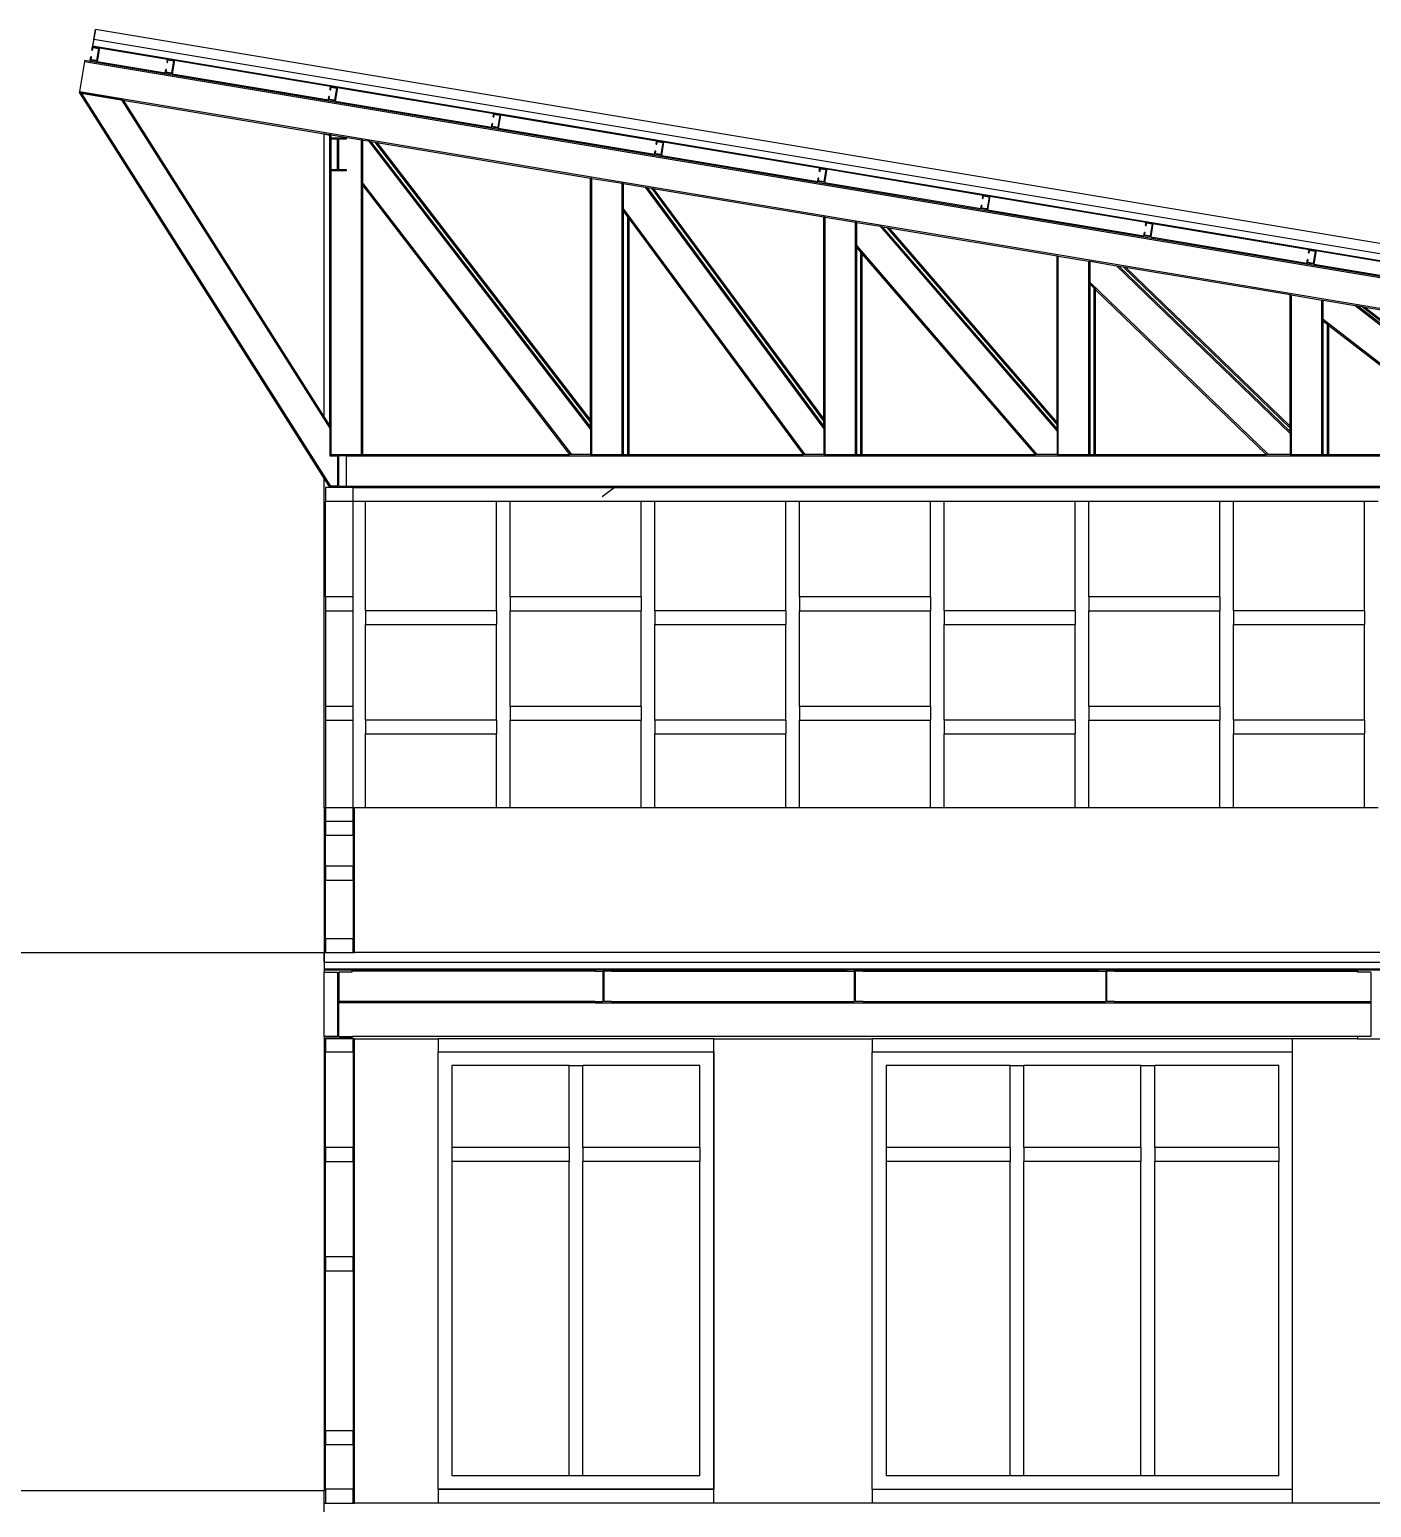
# Model space of a CAD drawing. Extents: x -53 to 53, y -13 to 12.
# Drawn here: x 5.55 to 15.28, y 1.49 to 12.21 of the extents above; entities that cross this region are included whole.
import ezdxf

# ---------------------------------------------------------------- set-up
doc = ezdxf.new("R2010")
doc.units = 0
doc.layers.get('0').update_dxf_attribs({"linetype": 'CONTINUOUS'})
doc.layers.add('SECTIONCUTEDGES', color=7, linetype='CONTINUOUS')

msp = doc.modelspace()

# ---------------------------------------------------------------- linework, layer by layer
for p, q in [((6.023, 12.215), (6.003, 12.096)), ((6.023, 12.215), (6.003, 12.096)), ((6.023, 12.215), (6.003, 12.096)), ((6.023, 12.215), (6.003, 12.096)), ((6.012, 12.146), (6.003, 12.096)), ((6.003, 12.096), (6.002, 12.091)), ((6.003, 12.096), (22.883, 9.283)), ((6.052, 12.083), (6.547, 12)), ((5.944, 11.982), (5.908, 11.765)), ((5.946, 11.992), (5.944, 11.982)), ((5.944, 11.982), (22.884, 9.159)), ((5.946, 11.992), (5.985, 11.986)), ((5.986, 11.992), (5.985, 11.986)), ((5.985, 11.986), (22.884, 9.169)), ((6.035, 11.984), (6.53, 11.901)), ((6.596, 11.992), (7.73, 11.803)), ((6.58, 11.893), (7.714, 11.704)), ((5.908, 11.765), (5.906, 11.755)), ((5.906, 11.755), (7.684, 11.459)), ((5.907, 11.755), (5.906, 11.755)), ((5.907, 11.755), (5.906, 11.755)), ((5.907, 11.755), (5.906, 11.755)), ((5.907, 11.755), (5.906, 11.755)), ((5.907, 11.755), (5.906, 11.755)), ((5.907, 11.755), (5.906, 11.755)), ((5.907, 11.755), (5.906, 11.755)), ((5.907, 11.755), (5.906, 11.755)), ((5.907, 11.755), (5.906, 11.755)), ((5.92, 11.753), (5.907, 11.755)), ((5.907, 11.755), (7.684, 8.954)), ((5.908, 11.765), (21.711, 9.131)), ((6.212, 11.704), (5.92, 11.753)), ((5.92, 11.753), (7.729, 8.901)), ((6.224, 11.702), (6.212, 11.704)), ((6.212, 11.704), (7.724, 9.321)), ((6.224, 11.702), (7.684, 9.402)), ((7.763, 11.696), (8.898, 11.507)), ((7.78, 11.795), (8.914, 11.605)), ((8.963, 11.597), (10.098, 11.408)), ((8.947, 11.499), (10.081, 11.31)), ((7.684, 11.456), (7.684, 11.459)), ((7.684, 11.459), (7.724, 11.452)), ((7.684, 9.402), (7.684, 11.456)), ((7.69, 11.455), (7.684, 11.456)), ((7.684, 11.456), (7.684, 11.456)), ((7.724, 11.449), (7.69, 11.455)), ((7.69, 11.455), (7.724, 11.449)), ((7.734, 11.451), (7.724, 11.452)), ((7.724, 11.449), (7.724, 11.452)), ((7.724, 11.429), (7.724, 11.449)), ((7.724, 11.449), (7.724, 11.449)), ((7.724, 11.199), (7.724, 11.419)), ((7.734, 11.429), (7.734, 11.451)), ((7.734, 11.451), (7.954, 11.414)), ((7.734, 11.199), (7.734, 11.419)), ((7.954, 9.131), (7.954, 11.414)), ((7.964, 11.412), (7.954, 11.414)), ((7.964, 11.098), (7.964, 11.412)), ((7.964, 11.412), (8.005, 11.406)), ((8.005, 11.406), (9.617, 9.312)), ((8.005, 11.406), (8.019, 11.403)), ((8.019, 11.403), (9.617, 9.328)), ((8.019, 11.403), (8.051, 11.398)), ((8.051, 11.398), (9.617, 9.364)), ((8.051, 11.398), (8.065, 11.396)), ((8.065, 11.396), (9.617, 9.38)), ((8.065, 11.396), (9.617, 11.137)), ((10.147, 11.4), (11.281, 11.211)), ((10.131, 11.301), (11.265, 11.112)), ((7.724, 9.339), (7.724, 11.189)), ((7.734, 9.131), (7.734, 11.189)), ((11.331, 11.203), (12.465, 11.014)), ((7.964, 11.082), (7.964, 11.098)), ((7.964, 11.098), (9.478, 9.131)), ((7.964, 11.082), (9.465, 9.131)), ((7.964, 9.131), (7.964, 11.082)), ((9.626, 11.135), (9.617, 11.137)), ((9.617, 9.38), (9.617, 11.137)), ((9.626, 9.131), (9.626, 11.135)), ((9.626, 11.135), (9.847, 11.099)), ((9.847, 9.131), (9.847, 11.099)), ((9.857, 11.097), (9.847, 11.099)), ((9.857, 10.912), (9.857, 11.097)), ((9.857, 11.097), (10.013, 11.071)), ((10.013, 11.071), (11.309, 9.317)), ((10.013, 11.071), (10.027, 11.069)), ((10.027, 11.069), (11.309, 9.333)), ((10.027, 11.069), (10.059, 11.063)), ((10.059, 11.063), (11.309, 9.371)), ((10.059, 11.063), (10.072, 11.061)), ((10.072, 11.061), (11.309, 9.387)), ((10.072, 11.061), (11.309, 10.855)), ((11.314, 11.104), (12.449, 10.915)), ((12.514, 11.005), (13.649, 10.816)), ((9.857, 10.912), (9.849, 10.906)), ((9.849, 10.906), (9.857, 10.895)), ((9.857, 10.912), (11.172, 9.131)), ((9.857, 10.895), (9.857, 10.912)), ((9.857, 9.131), (9.857, 10.895)), ((9.857, 10.895), (9.887, 10.854)), ((9.887, 9.131), (9.887, 10.854)), ((9.887, 10.854), (9.897, 10.841)), ((9.897, 9.131), (9.897, 10.841)), ((9.897, 10.841), (11.16, 9.131)), ((11.319, 10.853), (11.309, 10.855)), ((11.309, 9.387), (11.309, 10.855)), ((11.319, 9.131), (11.319, 10.853)), ((11.319, 10.853), (11.539, 10.817)), ((12.498, 10.907), (13.632, 10.718)), ((11.539, 9.131), (11.539, 10.817)), ((11.549, 10.815), (11.539, 10.817)), ((11.549, 10.646), (11.549, 10.815)), ((11.549, 10.815), (11.719, 10.787)), ((11.719, 10.787), (13.002, 9.3)), ((11.719, 10.787), (11.734, 10.784)), ((11.734, 10.784), (13.002, 9.315)), ((11.734, 10.784), (11.766, 10.779)), ((11.766, 10.779), (13.002, 9.346)), ((11.766, 10.779), (11.781, 10.776)), ((11.781, 10.776), (13.002, 9.361)), ((11.781, 10.776), (13.002, 10.573)), ((13.698, 10.808), (14.832, 10.619)), ((11.549, 10.631), (11.549, 10.646)), ((11.549, 10.646), (12.856, 9.131)), ((11.549, 9.131), (11.549, 10.631)), ((11.549, 10.631), (11.579, 10.596)), ((13.682, 10.71), (14.816, 10.52)), ((11.579, 9.131), (11.579, 10.596)), ((11.579, 10.596), (11.589, 10.585)), ((11.589, 9.131), (11.589, 10.585)), ((11.589, 10.585), (12.843, 9.131)), ((13.002, 10.573), (13.011, 10.571)), ((13.002, 9.361), (13.002, 10.573)), ((13.011, 9.131), (13.011, 10.571)), ((13.011, 10.571), (13.232, 10.534)), ((13.232, 9.131), (13.232, 10.534)), ((13.232, 10.534), (13.242, 10.533)), ((13.242, 10.38), (13.242, 10.533)), ((13.242, 10.533), (13.434, 10.501)), ((14.865, 10.512), (16, 10.323)), ((14.882, 10.611), (16.016, 10.422)), ((13.434, 10.501), (14.694, 9.284)), ((13.434, 10.501), (13.451, 10.498)), ((13.451, 10.498), (14.694, 9.298)), ((13.451, 10.498), (13.482, 10.493)), ((13.482, 10.493), (14.694, 9.323)), ((13.482, 10.493), (13.499, 10.49)), ((13.499, 10.49), (14.694, 9.337)), ((13.499, 10.49), (14.694, 10.291)), ((13.242, 10.366), (13.242, 10.38)), ((13.242, 10.38), (14.536, 9.131)), ((13.242, 9.131), (13.242, 10.366)), ((13.242, 10.366), (13.272, 10.337)), ((13.272, 9.131), (13.272, 10.337)), ((13.272, 10.337), (13.282, 10.327)), ((13.282, 9.131), (13.282, 10.327)), ((13.282, 10.327), (14.521, 9.131)), ((14.694, 10.291), (14.704, 10.289)), ((14.694, 9.337), (14.694, 10.291)), ((14.704, 9.131), (14.704, 10.289)), ((14.704, 10.289), (14.924, 10.252)), ((14.924, 9.131), (14.924, 10.252)), ((14.924, 10.252), (14.934, 10.251)), ((14.934, 10.112), (14.934, 10.251)), ((14.934, 10.251), (15.165, 10.212)), ((15.165, 10.212), (16.387, 9.27)), ((15.165, 10.212), (15.185, 10.209)), ((15.185, 10.209), (16.387, 9.283)), ((15.185, 10.209), (15.216, 10.204)), ((15.216, 10.204), (16.387, 9.301)), ((15.216, 10.204), (15.236, 10.2)), ((15.236, 10.2), (16.387, 9.314)), ((15.236, 10.2), (16.387, 10.009)), ((14.934, 10.099), (14.934, 10.112)), ((14.934, 10.112), (16.206, 9.131)), ((14.934, 9.131), (14.934, 10.099)), ((14.934, 10.099), (14.964, 10.076)), ((14.964, 9.131), (14.964, 10.076)), ((14.964, 10.076), (14.974, 10.068)), ((14.974, 9.131), (14.974, 10.068)), ((14.974, 10.068), (16.19, 9.131)), ((7.684, 9.402), (7.724, 9.339)), ((7.724, 9.339), (7.724, 9.321)), ((9.617, 9.364), (9.617, 9.38)), ((9.617, 9.328), (9.617, 9.364)), ((11.309, 9.371), (11.309, 9.387)), ((11.309, 9.333), (11.309, 9.371)), ((11.309, 9.333), (11.309, 9.317)), ((13.002, 9.346), (13.002, 9.361)), ((13.002, 9.315), (13.002, 9.346)), ((14.694, 9.323), (14.694, 9.337)), ((7.724, 9.321), (7.724, 9.131)), ((9.617, 9.328), (9.617, 9.312)), ((9.617, 9.312), (9.617, 9.131)), ((11.309, 9.317), (11.309, 9.131)), ((13.002, 9.315), (13.002, 9.3)), ((13.002, 9.3), (13.002, 9.131)), ((14.694, 9.298), (14.694, 9.323)), ((14.694, 9.298), (14.694, 9.284)), ((14.694, 9.284), (14.694, 9.131)), ((7.844, 9.131), (7.954, 9.131)), ((7.844, 9.121), (7.844, 8.901)), ((7.844, 9.121), (22.644, 9.121)), ((7.954, 9.131), (7.964, 9.131)), ((7.964, 9.131), (9.465, 9.131)), ((9.478, 9.131), (9.465, 9.131)), ((9.617, 9.131), (9.478, 9.131)), ((9.617, 9.131), (9.626, 9.131)), ((9.626, 9.131), (9.847, 9.131)), ((9.847, 9.131), (9.857, 9.131)), ((9.857, 9.131), (9.887, 9.131)), ((9.887, 9.131), (9.897, 9.131)), ((9.897, 9.131), (11.16, 9.131)), ((11.172, 9.131), (11.16, 9.131)), ((11.309, 9.131), (11.172, 9.131)), ((11.309, 9.131), (11.319, 9.131)), ((11.319, 9.131), (11.539, 9.131)), ((11.539, 9.131), (11.549, 9.131)), ((11.549, 9.131), (11.579, 9.131)), ((11.579, 9.131), (11.589, 9.131)), ((11.589, 9.131), (12.843, 9.131)), ((12.856, 9.131), (12.843, 9.131)), ((13.002, 9.131), (12.856, 9.131)), ((13.002, 9.131), (13.011, 9.131)), ((13.011, 9.131), (13.232, 9.131)), ((13.232, 9.131), (13.242, 9.131)), ((13.242, 9.131), (13.272, 9.131)), ((13.272, 9.131), (13.282, 9.131)), ((13.282, 9.131), (14.521, 9.131)), ((14.536, 9.131), (14.521, 9.131)), ((14.694, 9.131), (14.536, 9.131)), ((14.694, 9.131), (14.704, 9.131)), ((14.704, 9.131), (14.924, 9.131)), ((14.924, 9.131), (14.934, 9.131)), ((14.934, 9.131), (14.964, 9.131)), ((14.964, 9.131), (14.974, 9.131)), ((14.974, 9.131), (16.19, 9.131)), ((7.684, 6.567), (7.684, 8.954)), ((7.684, 8.954), (7.724, 8.891)), ((7.844, 8.901), (7.884, 8.901)), ((7.884, 8.891), (7.884, 8.901)), ((7.884, 8.901), (22.644, 8.901)), ((7.894, 8.891), (22.644, 8.891)), ((9.798, 8.896), (9.702, 8.823)), ((9.798, 8.896), (9.702, 8.823)), ((9.798, 8.896), (9.702, 8.823)), ((9.798, 8.896), (9.702, 8.823)), ((9.798, 8.896), (9.702, 8.823)), ((9.798, 8.896), (9.702, 8.823)), ((9.798, 8.896), (9.702, 8.823)), ((9.798, 8.896), (9.702, 8.823)), ((9.798, 8.896), (9.702, 8.823)), ((9.804, 8.901), (9.798, 8.896)), ((9.804, 8.901), (9.798, 8.896)), ((9.804, 8.901), (9.798, 8.896)), ((9.804, 8.901), (9.798, 8.896)), ((9.804, 8.901), (9.798, 8.896)), ((9.804, 8.901), (9.798, 8.896)), ((9.804, 8.901), (9.798, 8.896)), ((9.804, 8.901), (9.798, 8.896)), ((9.804, 8.901), (9.798, 8.896)), ((9.838, 8.896), (9.831, 8.891)), ((9.844, 8.901), (9.838, 8.896)), ((9.844, 8.901), (9.838, 8.896)), ((9.844, 8.901), (9.838, 8.896)), ((7.694, 8.097), (7.694, 8.791)), ((7.894, 8.791), (7.984, 8.791)), ((7.894, 8.097), (7.894, 8.791)), ((7.984, 7.997), (7.984, 8.791)), ((7.984, 8.791), (8.934, 8.791)), ((8.934, 8.791), (9.034, 8.791)), ((8.934, 7.997), (8.934, 8.791)), ((9.034, 8.097), (9.034, 8.791)), ((9.034, 8.791), (9.984, 8.791)), ((9.984, 8.791), (10.084, 8.791)), ((9.984, 8.097), (9.984, 8.791)), ((10.084, 7.997), (10.084, 8.791)), ((10.084, 8.791), (11.034, 8.791)), ((11.034, 8.791), (11.134, 8.791)), ((11.034, 7.997), (11.034, 8.791)), ((11.134, 8.097), (11.134, 8.791)), ((11.134, 8.791), (12.084, 8.791)), ((12.084, 8.791), (12.184, 8.791)), ((12.084, 8.097), (12.084, 8.791)), ((12.184, 7.997), (12.184, 8.791)), ((12.184, 8.791), (13.134, 8.791)), ((13.134, 8.791), (13.234, 8.791)), ((13.134, 7.997), (13.134, 8.791)), ((13.234, 8.097), (13.234, 8.791)), ((13.234, 8.791), (14.184, 8.791)), ((14.184, 8.791), (14.284, 8.791)), ((14.184, 8.097), (14.184, 8.791)), ((14.284, 7.997), (14.284, 8.791)), ((14.284, 8.791), (15.234, 8.791)), ((15.234, 8.791), (15.334, 8.791)), ((15.234, 7.997), (15.234, 8.791)), ((9.984, 8.097), (9.034, 8.097)), ((9.034, 8.097), (9.034, 7.997)), ((9.984, 8.097), (9.984, 7.997)), ((12.084, 8.097), (11.134, 8.097)), ((11.134, 8.097), (11.134, 7.997)), ((12.084, 8.097), (12.084, 7.997)), ((14.184, 8.097), (13.234, 8.097)), ((13.234, 8.097), (13.234, 7.997)), ((14.184, 8.097), (14.184, 7.997)), ((7.694, 7.997), (7.694, 7.303)), ((7.894, 7.303), (7.894, 7.997)), ((8.934, 7.997), (7.984, 7.997)), ((7.984, 7.997), (7.984, 7.897)), ((8.934, 7.997), (8.934, 7.897)), ((9.034, 7.997), (9.984, 7.997)), ((9.034, 7.303), (9.034, 7.997)), ((9.984, 7.303), (9.984, 7.997)), ((11.034, 7.997), (10.084, 7.997)), ((10.084, 7.997), (10.084, 7.897)), ((11.034, 7.997), (11.034, 7.897)), ((11.134, 7.997), (12.084, 7.997)), ((11.134, 7.303), (11.134, 7.997)), ((12.084, 7.303), (12.084, 7.997)), ((13.134, 7.997), (12.184, 7.997)), ((12.184, 7.997), (12.184, 7.897)), ((13.134, 7.997), (13.134, 7.897)), ((13.234, 7.303), (13.234, 7.997)), ((13.234, 7.997), (14.184, 7.997)), ((14.184, 7.303), (14.184, 7.997)), ((15.234, 7.997), (14.284, 7.997)), ((14.284, 7.997), (14.284, 7.897)), ((15.234, 7.997), (15.234, 7.897)), ((7.984, 7.203), (7.984, 7.897)), ((7.984, 7.897), (8.934, 7.897)), ((8.934, 7.203), (8.934, 7.897)), ((10.084, 7.897), (11.034, 7.897)), ((10.084, 7.203), (10.084, 7.897)), ((11.034, 7.203), (11.034, 7.897)), ((12.184, 7.203), (12.184, 7.897)), ((12.184, 7.897), (13.134, 7.897)), ((13.134, 7.203), (13.134, 7.897)), ((14.284, 7.203), (14.284, 7.897)), ((14.284, 7.897), (15.234, 7.897)), ((15.234, 7.203), (15.234, 7.897)), ((9.984, 7.303), (9.034, 7.303)), ((9.034, 7.303), (9.034, 7.203)), ((9.984, 7.303), (9.984, 7.203)), ((12.084, 7.303), (11.134, 7.303)), ((11.134, 7.303), (11.134, 7.203)), ((12.084, 7.303), (12.084, 7.203)), ((14.184, 7.303), (13.234, 7.303)), ((13.234, 7.303), (13.234, 7.203)), ((14.184, 7.303), (14.184, 7.203)), ((7.694, 7.203), (7.694, 6.567)), ((7.894, 6.567), (7.894, 7.203)), ((8.934, 7.203), (7.984, 7.203)), ((7.984, 7.203), (7.984, 7.103)), ((8.934, 7.203), (8.934, 7.103)), ((9.034, 7.203), (9.984, 7.203)), ((9.034, 6.567), (9.034, 7.203)), ((9.984, 6.567), (9.984, 7.203)), ((11.034, 7.203), (10.084, 7.203)), ((10.084, 7.203), (10.084, 7.103)), ((11.034, 7.203), (11.034, 7.103)), ((11.134, 7.203), (12.084, 7.203)), ((11.134, 6.567), (11.134, 7.203)), ((12.084, 6.567), (12.084, 7.203)), ((13.134, 7.203), (12.184, 7.203)), ((12.184, 7.203), (12.184, 7.103)), ((13.134, 7.203), (13.134, 7.103)), ((13.234, 6.567), (13.234, 7.203)), ((13.234, 7.203), (14.184, 7.203)), ((14.184, 6.567), (14.184, 7.203)), ((15.234, 7.203), (14.284, 7.203)), ((14.284, 7.203), (14.284, 7.103)), ((15.234, 7.203), (15.234, 7.103)), ((7.984, 6.567), (7.984, 7.103)), ((7.984, 7.103), (8.934, 7.103)), ((8.934, 6.567), (8.934, 7.103)), ((10.084, 7.103), (11.034, 7.103)), ((10.084, 6.567), (10.084, 7.103)), ((11.034, 6.567), (11.034, 7.103)), ((12.184, 7.103), (13.134, 7.103)), ((12.184, 6.567), (12.184, 7.103)), ((13.134, 6.567), (13.134, 7.103)), ((14.284, 6.567), (14.284, 7.103)), ((14.284, 7.103), (15.234, 7.103)), ((15.234, 6.567), (15.234, 7.103)), ((7.984, 6.567), (7.904, 6.567)), ((8.934, 6.567), (7.984, 6.567)), ((9.034, 6.567), (8.934, 6.567)), ((9.984, 6.567), (9.034, 6.567)), ((10.084, 6.567), (9.984, 6.567)), ((11.034, 6.567), (10.084, 6.567)), ((11.134, 6.567), (11.034, 6.567)), ((12.084, 6.567), (11.134, 6.567)), ((12.184, 6.567), (12.084, 6.567)), ((13.134, 6.567), (12.184, 6.567)), ((13.234, 6.567), (13.134, 6.567)), ((14.184, 6.567), (13.234, 6.567)), ((14.284, 6.567), (14.184, 6.567)), ((15.234, 6.567), (14.284, 6.567)), ((15.334, 6.567), (15.234, 6.567)), ((5.184, 5.517), (7.684, 5.517)), ((7.684, 5.517), (7.684, 5.397)), ((7.684, 5.447), (7.684, 5.397)), ((7.684, 5.397), (22.906, 5.397)), ((7.684, 5.397), (7.684, 5.391)), ((7.684, 5.397), (7.684, 5.391)), ((7.684, 5.397), (7.684, 5.391)), ((7.684, 4.907), (7.684, 5.375)), ((9.649, 5.391), (7.884, 5.391)), ((9.649, 5.381), (7.884, 5.381)), ((9.769, 5.391), (11.474, 5.391)), ((9.769, 5.381), (11.474, 5.381)), ((11.594, 5.391), (13.299, 5.391)), ((11.594, 5.381), (13.299, 5.381)), ((13.419, 5.391), (15.184, 5.391)), ((13.419, 5.381), (15.184, 5.381)), ((9.649, 5.161), (7.789, 5.161)), ((9.649, 5.151), (7.789, 5.151)), ((9.769, 5.161), (11.474, 5.161)), ((9.769, 5.151), (11.474, 5.151)), ((11.594, 5.161), (13.299, 5.161)), ((11.594, 5.151), (13.299, 5.151)), ((13.419, 5.161), (15.279, 5.161)), ((13.419, 5.151), (15.279, 5.151)), ((15.184, 4.907), (7.884, 4.907)), ((7.904, 4.891), (8.511, 4.891)), ((8.511, 4.891), (8.511, 4.796)), ((10.511, 4.891), (8.511, 4.891)), ((10.511, 4.891), (11.661, 4.891)), ((10.511, 4.796), (10.511, 4.891)), ((11.661, 4.891), (11.661, 4.796)), ((14.711, 4.891), (11.661, 4.891)), ((15.184, 4.891), (14.711, 4.891)), ((14.711, 4.796), (14.711, 4.891)), ((8.511, 1.621), (8.511, 4.796)), ((8.511, 4.796), (10.511, 4.796)), ((8.511, 4.796), (10.511, 4.796)), ((8.511, 1.621), (8.511, 4.796)), ((10.511, 1.621), (10.511, 4.796)), ((10.511, 4.796), (10.511, 1.621)), ((11.661, 4.796), (14.711, 4.796)), ((11.661, 1.621), (11.661, 4.796)), ((14.711, 1.621), (14.711, 4.796)), ((9.461, 4.696), (8.611, 4.696)), ((8.611, 4.696), (8.611, 4.101)), ((9.461, 4.696), (9.561, 4.696)), ((9.461, 4.101), (9.461, 4.696)), ((10.411, 4.696), (9.561, 4.696)), ((9.561, 4.101), (9.561, 4.696)), ((10.411, 4.101), (10.411, 4.696)), ((12.661, 4.696), (11.761, 4.696)), ((11.761, 4.696), (11.761, 4.101)), ((12.661, 4.696), (12.761, 4.696)), ((12.661, 4.101), (12.661, 4.696)), ((12.761, 4.101), (12.761, 4.696)), ((13.611, 4.696), (12.761, 4.696)), ((13.611, 4.696), (13.711, 4.696)), ((13.611, 4.101), (13.611, 4.696)), ((13.711, 4.101), (13.711, 4.696)), ((14.611, 4.696), (13.711, 4.696)), ((14.611, 4.101), (14.611, 4.696)), ((9.461, 4.101), (8.611, 4.101)), ((8.611, 4.101), (8.611, 4.001)), ((9.461, 4.101), (9.461, 4.001)), ((10.411, 4.101), (9.561, 4.101)), ((9.561, 4.101), (9.561, 4.001)), ((10.411, 4.101), (10.411, 4.001)), ((12.661, 4.101), (11.761, 4.101)), ((11.761, 4.101), (11.761, 4.001)), ((12.661, 4.101), (12.661, 4.001)), ((13.611, 4.101), (12.761, 4.101)), ((12.761, 4.101), (12.761, 4.001)), ((13.611, 4.101), (13.611, 4.001)), ((14.611, 4.101), (13.711, 4.101)), ((13.711, 4.101), (13.711, 4.001)), ((14.611, 4.101), (14.611, 4.001)), ((9.461, 4.001), (8.611, 4.001)), ((8.611, 4.001), (8.611, 1.721)), ((9.461, 1.721), (9.461, 4.001)), ((10.411, 4.001), (9.561, 4.001)), ((9.561, 1.721), (9.561, 4.001)), ((10.411, 1.721), (10.411, 4.001)), ((12.661, 4.001), (11.761, 4.001)), ((11.761, 4.001), (11.761, 1.721)), ((12.661, 1.721), (12.661, 4.001)), ((13.611, 4.001), (12.761, 4.001)), ((12.761, 1.721), (12.761, 4.001)), ((13.611, 1.721), (13.611, 4.001)), ((14.611, 4.001), (13.711, 4.001)), ((13.711, 1.721), (13.711, 4.001)), ((14.611, 1.721), (14.611, 4.001)), ((8.611, 1.721), (9.461, 1.721)), ((9.461, 1.721), (9.561, 1.721)), ((9.561, 1.721), (10.411, 1.721)), ((11.761, 1.721), (12.661, 1.721)), ((12.661, 1.721), (12.761, 1.721)), ((12.761, 1.721), (13.611, 1.721)), ((13.611, 1.721), (13.711, 1.721)), ((13.711, 1.721), (14.611, 1.721)), ((8.511, 1.621), (10.511, 1.621)), ((8.511, 1.621), (8.511, 1.521)), ((10.511, 1.621), (8.511, 1.621)), ((10.511, 1.521), (10.511, 1.621)), ((11.661, 1.621), (14.711, 1.621)), ((11.661, 1.621), (11.661, 1.521)), ((14.711, 1.521), (14.711, 1.621))]:
    msp.add_line(p, q)
at = {"layer": 'SECTIONCUTEDGES'}
for p, q in [((6.012, 12.146), (6.023, 12.215)), ((6.012, 12.146), (22.884, 9.334)), ((22.903, 9.401), (6.023, 12.215)), ((5.986, 11.992), (5.99, 12.017)), ((5.995, 12.016), (5.99, 12.017)), ((5.992, 11.996), (5.995, 12.016)), ((5.998, 12.066), (6.002, 12.091)), ((5.998, 12.066), (6.003, 12.065)), ((6.002, 12.091), (6.052, 12.083)), ((6.003, 12.065), (6.006, 12.085)), ((6.006, 12.085), (6.046, 12.078)), ((6.046, 12.078), (6.031, 11.99)), ((6.052, 12.083), (6.035, 11.984)), ((6.035, 11.984), (5.986, 11.992)), ((6.031, 11.99), (5.992, 11.996)), ((6.53, 11.901), (6.534, 11.926)), ((6.539, 11.925), (6.534, 11.926)), ((6.536, 11.906), (6.539, 11.925)), ((6.575, 11.899), (6.536, 11.906)), ((6.543, 11.975), (6.547, 12)), ((6.543, 11.975), (6.547, 11.975)), ((6.547, 12), (6.596, 11.992)), ((6.547, 11.975), (6.551, 11.994)), ((6.551, 11.994), (6.59, 11.988)), ((6.59, 11.988), (6.575, 11.899)), ((6.596, 11.992), (6.58, 11.893)), ((6.58, 11.893), (6.53, 11.901)), ((7.726, 11.778), (7.73, 11.803)), ((7.73, 11.803), (7.78, 11.795)), ((7.714, 11.704), (7.718, 11.729)), ((7.763, 11.696), (7.714, 11.704)), ((7.723, 11.728), (7.718, 11.729)), ((7.72, 11.708), (7.723, 11.728)), ((7.759, 11.702), (7.72, 11.708)), ((7.726, 11.778), (7.731, 11.777)), ((7.731, 11.777), (7.734, 11.797)), ((7.734, 11.797), (7.774, 11.79)), ((7.774, 11.79), (7.759, 11.702)), ((7.78, 11.795), (7.763, 11.696)), ((8.91, 11.581), (8.914, 11.605)), ((8.914, 11.605), (8.963, 11.597)), ((8.915, 11.58), (8.918, 11.6)), ((8.918, 11.6), (8.958, 11.593)), ((8.958, 11.593), (8.943, 11.504)), ((8.963, 11.597), (8.947, 11.499)), ((8.898, 11.507), (8.902, 11.532)), ((8.947, 11.499), (8.898, 11.507)), ((8.907, 11.531), (8.902, 11.532)), ((8.903, 11.511), (8.907, 11.531)), ((8.943, 11.504), (8.903, 11.511)), ((8.91, 11.581), (8.915, 11.58)), ((7.724, 11.419), (7.724, 11.429)), ((7.724, 11.429), (7.734, 11.429)), ((7.734, 11.419), (7.724, 11.419)), ((7.734, 11.429), (7.844, 11.429)), ((7.781, 11.419), (7.734, 11.419)), ((7.781, 11.199), (7.781, 11.419)), ((7.844, 11.419), (7.787, 11.419)), ((7.787, 11.419), (7.787, 11.199)), ((7.844, 11.429), (7.844, 11.419)), ((10.094, 11.384), (10.098, 11.408)), ((10.094, 11.384), (10.098, 11.383)), ((10.098, 11.408), (10.147, 11.4)), ((10.098, 11.383), (10.102, 11.402)), ((10.102, 11.402), (10.141, 11.396)), ((10.141, 11.396), (10.126, 11.307)), ((10.147, 11.4), (10.131, 11.301)), ((10.081, 11.31), (10.085, 11.334)), ((10.131, 11.301), (10.081, 11.31)), ((10.09, 11.333), (10.085, 11.334)), ((10.087, 11.314), (10.09, 11.333)), ((10.126, 11.307), (10.087, 11.314)), ((7.724, 11.189), (7.724, 11.199)), ((7.724, 11.199), (7.734, 11.199)), ((7.734, 11.189), (7.724, 11.189)), ((7.734, 11.199), (7.781, 11.199)), ((7.844, 11.189), (7.734, 11.189)), ((7.787, 11.199), (7.844, 11.199)), ((7.844, 11.199), (7.844, 11.189)), ((11.277, 11.186), (11.281, 11.211)), ((11.277, 11.186), (11.282, 11.185)), ((11.281, 11.211), (11.331, 11.203)), ((11.282, 11.185), (11.285, 11.205)), ((11.285, 11.205), (11.325, 11.199)), ((11.325, 11.199), (11.31, 11.11)), ((11.331, 11.203), (11.314, 11.104)), ((11.265, 11.112), (11.269, 11.137)), ((11.314, 11.104), (11.265, 11.112)), ((11.274, 11.136), (11.269, 11.137)), ((11.271, 11.116), (11.274, 11.136)), ((11.31, 11.11), (11.271, 11.116)), ((12.461, 10.989), (12.465, 11.014)), ((12.461, 10.989), (12.466, 10.988)), ((12.465, 11.014), (12.514, 11.005)), ((12.466, 10.988), (12.469, 11.008)), ((12.469, 11.008), (12.509, 11.001)), ((12.509, 11.001), (12.494, 10.913)), ((12.514, 11.005), (12.498, 10.907)), ((12.449, 10.915), (12.453, 10.94)), ((12.498, 10.907), (12.449, 10.915)), ((12.458, 10.939), (12.453, 10.94)), ((12.454, 10.919), (12.458, 10.939)), ((12.494, 10.913), (12.454, 10.919)), ((13.632, 10.718), (13.636, 10.742)), ((13.641, 10.742), (13.636, 10.742)), ((13.638, 10.722), (13.641, 10.742)), ((13.645, 10.792), (13.649, 10.816)), ((13.645, 10.792), (13.65, 10.791)), ((13.649, 10.816), (13.698, 10.808)), ((13.65, 10.791), (13.653, 10.811)), ((13.653, 10.811), (13.692, 10.804)), ((13.692, 10.804), (13.677, 10.715)), ((13.698, 10.808), (13.682, 10.71)), ((13.682, 10.71), (13.632, 10.718)), ((13.677, 10.715), (13.638, 10.722)), ((14.828, 10.594), (14.832, 10.619)), ((14.832, 10.619), (14.882, 10.611)), ((14.816, 10.52), (14.82, 10.545)), ((14.865, 10.512), (14.816, 10.52)), ((14.825, 10.544), (14.82, 10.545)), ((14.822, 10.525), (14.825, 10.544)), ((14.861, 10.518), (14.822, 10.525)), ((14.828, 10.594), (14.833, 10.594)), ((14.833, 10.594), (14.836, 10.613)), ((14.836, 10.613), (14.876, 10.607)), ((14.876, 10.607), (14.861, 10.518)), ((14.882, 10.611), (14.865, 10.512)), ((7.724, 9.131), (7.724, 9.121)), ((7.724, 9.131), (7.734, 9.131)), ((7.724, 9.121), (7.781, 9.121)), ((7.734, 9.131), (7.844, 9.131)), ((7.781, 9.121), (7.781, 8.901)), ((7.844, 9.121), (7.787, 9.121)), ((7.787, 9.121), (7.787, 8.901)), ((7.844, 9.131), (7.844, 9.121)), ((7.694, 8.891), (7.694, 8.791)), ((7.724, 8.891), (7.694, 8.891)), ((7.724, 8.891), (7.724, 8.901)), ((7.724, 8.901), (7.729, 8.901)), ((7.844, 8.891), (7.724, 8.891)), ((7.781, 8.901), (7.729, 8.901)), ((7.787, 8.901), (7.844, 8.901)), ((7.844, 8.891), (7.844, 8.901)), ((7.884, 8.891), (7.844, 8.891)), ((7.894, 8.891), (7.884, 8.891)), ((7.894, 8.791), (7.894, 8.891)), ((7.694, 8.791), (7.894, 8.791)), ((7.694, 8.097), (7.694, 7.997)), ((7.894, 8.097), (7.694, 8.097)), ((7.894, 7.997), (7.894, 8.097)), ((7.694, 7.997), (7.894, 7.997)), ((7.694, 7.303), (7.694, 7.203)), ((7.894, 7.303), (7.694, 7.303)), ((7.894, 7.203), (7.894, 7.303)), ((7.694, 7.203), (7.894, 7.203)), ((7.684, 6.567), (7.684, 5.517)), ((7.694, 6.567), (7.684, 6.567)), ((7.894, 6.567), (7.694, 6.567)), ((7.694, 6.567), (7.694, 6.467)), ((7.904, 6.567), (7.894, 6.567)), ((7.894, 6.467), (7.894, 6.567)), ((7.904, 5.517), (7.904, 6.567)), ((7.694, 6.467), (7.694, 6.367)), ((7.894, 6.467), (7.694, 6.467)), ((7.894, 6.367), (7.894, 6.467)), ((7.694, 6.367), (7.894, 6.367)), ((7.694, 6.142), (7.694, 6.367)), ((7.894, 6.367), (7.894, 6.142)), ((7.894, 6.142), (7.694, 6.142)), ((7.694, 6.142), (7.694, 6.042)), ((7.894, 6.042), (7.894, 6.142)), ((7.694, 6.042), (7.894, 6.042)), ((7.694, 5.617), (7.694, 6.042)), ((7.894, 6.042), (7.894, 5.617)), ((7.694, 5.617), (7.694, 5.517)), ((7.894, 5.617), (7.694, 5.617)), ((7.894, 5.517), (7.894, 5.617)), ((7.684, 5.517), (7.694, 5.517)), ((7.684, 5.447), (7.684, 5.517)), ((7.694, 5.517), (7.894, 5.517)), ((7.894, 5.517), (7.904, 5.517)), ((22.664, 5.517), (7.904, 5.517)), ((7.684, 5.447), (22.906, 5.447)), ((7.684, 5.391), (7.684, 5.375)), ((7.684, 5.391), (7.884, 5.391)), ((7.684, 5.375), (7.779, 5.375)), ((7.779, 5.375), (7.779, 4.907)), ((7.884, 5.375), (7.789, 5.375)), ((7.789, 5.375), (7.789, 5.161)), ((7.884, 5.391), (7.884, 5.381)), ((7.884, 5.381), (7.884, 5.375)), ((9.769, 5.391), (9.649, 5.391)), ((9.649, 5.391), (9.649, 5.381)), ((9.649, 5.381), (9.706, 5.381)), ((9.706, 5.381), (9.706, 5.161)), ((9.712, 5.381), (9.706, 5.381)), ((9.712, 5.381), (9.712, 5.161)), ((9.769, 5.381), (9.712, 5.381)), ((9.769, 5.391), (9.769, 5.381)), ((11.474, 5.391), (11.474, 5.381)), ((11.594, 5.391), (11.474, 5.391)), ((11.474, 5.381), (11.531, 5.381)), ((11.531, 5.381), (11.531, 5.161)), ((11.537, 5.381), (11.531, 5.381)), ((11.537, 5.381), (11.537, 5.161)), ((11.594, 5.381), (11.537, 5.381)), ((11.594, 5.391), (11.594, 5.381)), ((13.299, 5.391), (13.299, 5.381)), ((13.419, 5.391), (13.299, 5.391)), ((13.299, 5.381), (13.356, 5.381)), ((13.356, 5.381), (13.356, 5.161)), ((13.362, 5.381), (13.356, 5.381)), ((13.362, 5.381), (13.362, 5.161)), ((13.419, 5.381), (13.362, 5.381)), ((13.419, 5.391), (13.419, 5.381)), ((15.184, 5.391), (15.184, 5.381)), ((15.184, 5.391), (15.384, 5.391)), ((15.184, 5.375), (15.184, 5.381)), ((15.279, 5.375), (15.184, 5.375)), ((15.279, 5.375), (15.279, 5.161)), ((7.789, 5.161), (7.789, 5.151)), ((7.789, 4.907), (7.789, 5.151)), ((9.649, 5.161), (9.649, 5.151)), ((9.649, 5.161), (9.706, 5.161)), ((9.649, 5.151), (9.769, 5.151)), ((9.769, 5.161), (9.712, 5.161)), ((9.769, 5.161), (9.769, 5.151)), ((11.474, 5.161), (11.474, 5.151)), ((11.474, 5.161), (11.531, 5.161)), ((11.474, 5.151), (11.594, 5.151)), ((11.594, 5.161), (11.537, 5.161)), ((11.594, 5.161), (11.594, 5.151)), ((13.299, 5.161), (13.299, 5.151)), ((13.299, 5.161), (13.356, 5.161)), ((13.299, 5.151), (13.419, 5.151)), ((13.419, 5.161), (13.362, 5.161)), ((13.419, 5.161), (13.419, 5.151)), ((15.279, 5.161), (15.279, 5.151)), ((15.279, 5.151), (15.279, 4.907)), ((7.779, 4.907), (7.684, 4.907)), ((7.684, 4.907), (7.684, 4.891)), ((7.694, 4.891), (7.684, 4.891)), ((7.684, 4.891), (7.684, 1.609)), ((7.884, 4.896), (7.694, 4.896)), ((7.694, 4.896), (7.694, 4.891)), ((7.694, 4.891), (7.694, 4.796)), ((7.884, 4.891), (7.694, 4.891)), ((7.789, 4.907), (7.884, 4.907)), ((7.884, 4.907), (7.884, 4.896)), ((7.894, 4.896), (7.884, 4.896)), ((7.884, 4.896), (7.884, 4.891)), ((7.894, 4.891), (7.894, 4.896)), ((7.904, 4.891), (7.894, 4.891)), ((7.894, 4.796), (7.894, 4.891)), ((7.904, 1.521), (7.904, 4.891)), ((15.184, 4.907), (15.184, 4.891)), ((15.279, 4.907), (15.184, 4.907)), ((15.184, 4.891), (15.384, 4.891)), ((7.694, 4.796), (7.894, 4.796)), ((7.694, 4.101), (7.694, 4.796)), ((7.894, 4.796), (7.894, 4.101)), ((7.894, 4.101), (7.694, 4.101)), ((7.694, 4.101), (7.694, 4.001)), ((7.894, 4.001), (7.894, 4.101)), ((7.694, 3.307), (7.694, 4.001)), ((7.694, 4.001), (7.894, 4.001)), ((7.894, 4.001), (7.894, 3.307)), ((7.894, 3.307), (7.694, 3.307)), ((7.694, 3.307), (7.694, 3.207)), ((7.894, 3.207), (7.894, 3.307)), ((7.694, 3.207), (7.894, 3.207)), ((7.694, 2.046), (7.694, 3.207)), ((7.894, 3.207), (7.894, 2.046)), ((7.894, 2.046), (7.694, 2.046)), ((7.694, 2.046), (7.694, 1.946)), ((7.894, 1.946), (7.894, 2.046)), ((7.694, 1.946), (7.894, 1.946)), ((7.694, 1.621), (7.694, 1.946)), ((7.894, 1.946), (7.894, 1.621)), ((7.694, 1.621), (7.694, 1.521)), ((7.894, 1.621), (7.694, 1.621)), ((7.894, 1.521), (7.894, 1.621)), ((7.684, 1.609), (5.184, 1.609)), ((7.684, 1.521), (7.684, 1.609)), ((7.684, 1.521), (7.694, 1.521)), ((7.684, 1.457), (7.684, 1.521)), ((7.694, 1.521), (7.894, 1.521)), ((7.894, 1.521), (7.904, 1.521)), ((8.511, 1.521), (7.904, 1.521)), ((10.511, 1.521), (8.511, 1.521)), ((11.661, 1.521), (10.511, 1.521)), ((14.711, 1.521), (11.661, 1.521)), ((15.861, 1.521), (14.711, 1.521))]:
    msp.add_line(p, q, dxfattribs=at)

doc.saveas('drawing.dxf')
